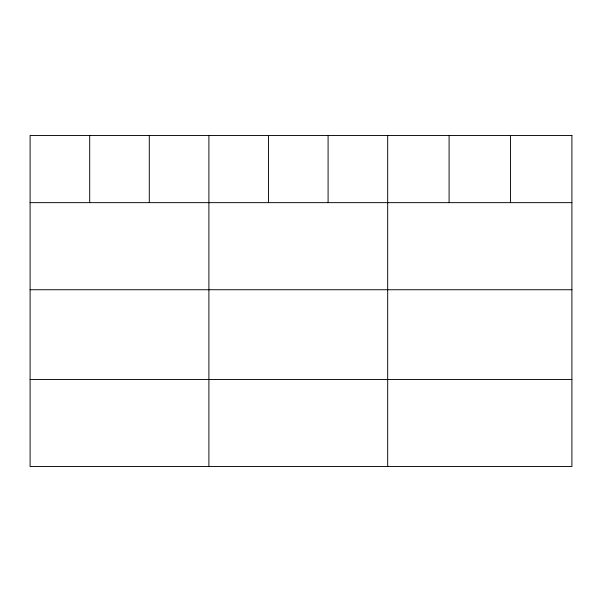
<?xml version="1.0" encoding="UTF-8"?>
<svg xmlns="http://www.w3.org/2000/svg" width="602" height="602" viewBox="0 0 602 602"><rect width="100%" height="100%" fill="white"/><g stroke="black" fill="none" stroke-linecap="round" stroke-linejoin="round"><path stroke-width="0.9" d="M30.1 202.648L571.9 202.648M30.1 289.735L571.9 289.735M30.1 379.456L571.9 379.456M510.496 135.458L510.496 202.648M449.092 135.458L449.092 202.648M387.688 135.458L387.688 466.542M328.09 135.458L328.09 202.648M268.492 135.458L268.492 202.648M208.894 135.458L208.894 466.542M149.296 135.458L149.296 202.648M89.698 135.458L89.698 202.648M571.9 135.458L30.1 135.458L30.1 466.542L571.9 466.542L571.9 135.458"/></g></svg>
